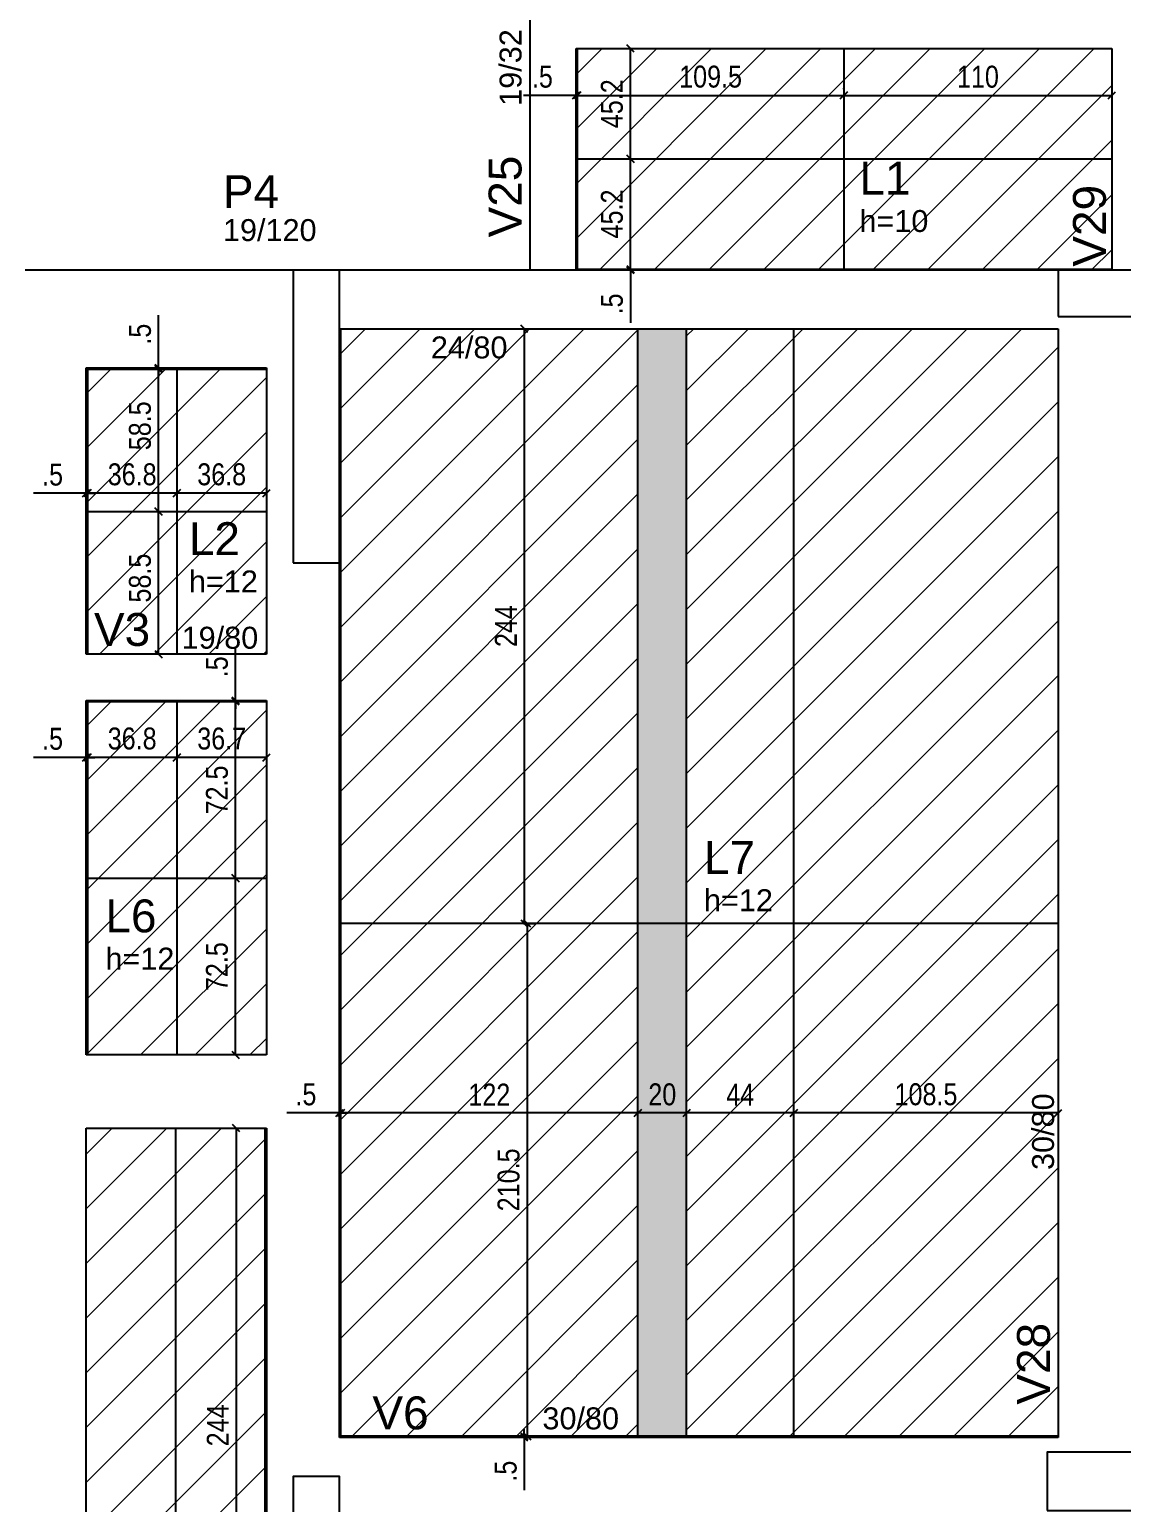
# Model space of a CAD drawing. Extents: x 3157 to 7449, y -544 to 2203.
# Drawn here: x 4777 to 5225, y 1025 to 1630 of the extents above; entities that cross this region are included whole.
import ezdxf

# ---------------------------------------------------------------- set-up
doc = ezdxf.new("R2010")
doc.units = 0
for name, color, linetype in [('COTA', 241, 'Continuous'), ('ES-VIGA', 3, 'Continuous'), ('L-D', 2, 'Continuous'), ('L-N', 4, 'Continuous'), ('P-D', 2, 'Continuous'), ('Painéis', 200, 'Continuous'), ('PIL-N', 4, 'Continuous'), ('Pilares', 5, 'Continuous'), ('VIG-D', 2, 'Continuous'), ('VIG-N', 4, 'Continuous')]:
    doc.layers.add(name, color=color, linetype=linetype)
doc.layers.add('Hachura', color=251, linetype='Continuous', lineweight=9)
doc.layers.add('REAPROVEITAMENTO', color=251, linetype='Continuous', lineweight=9)
doc.styles.add('COTA TECNICA-50', font='techl___.ttf', dxfattribs={"height": 9})
doc.styles.add('TQS_ARIAL', font='arial.ttf')
doc.dimstyles.new('COTA PAINEL-50', dxfattribs={"dimtxt": 9, "dimasz": 3, "dimexe": 3, "dimexo": 3, "dimgap": 3, "dimtad": 1, "dimdec": 1, "dimzin": 12, "dimdsep": 46, "dimtxsty": 'COTA TECNICA-50', "dimblk1": 'OBLIQUE', "dimblk2": 'OBLIQUE', "dimsah": 1, "dimcen": 0.9, "dimclrd": 4, "dimclre": 4, "dimclrt": 240, "dimadec": 1, "dimazin": 3, "dimtfac": 1, "dimtdec": 1, "dimtmove": 0, "dimatfit": 3, "dimfxl": 1, "dimtolj": 1, "dimtzin": 12, "dimarcsym": 0})

# ---------------------------------------------------------------- blocks, each defined once
blk = doc.blocks.new('_Oblique')
at = {"color": 0, "linetype": 'ByBlock', "lineweight": -2}
blk.add_line((-0.5, -0.5), (0.5, 0.5), dxfattribs=at)
blk = doc.blocks.new('*D39')
at = {"layer": 'COTA', "color": 4, "lineweight": -2, "transparency": 16777216}
blk.add_line((4830.18, 1373.38), (4830.18, 1431.88), dxfattribs=at)
at = {"layer": 'Defpoints', "color": 0, "transparency": 16777216}
for p in [(4830.18, 1431.88), (4830.18, 1431.88), (4830.18, 1373.38)]:
    blk.add_point(p, dxfattribs=at)
at = {"layer": 'COTA', "color": 4, "lineweight": -2, "transparency": 16777216, "xscale": 3, "yscale": 3, "zscale": 3}
for p, rotation in [((4830.18, 1431.88), 90), ((4830.18, 1373.38), 270)]:
    blk.add_blockref('_Oblique', p, dxfattribs=dict(at, rotation=rotation))
at = {"layer": 'COTA', "color": 240, "transparency": 16777216, "insert": (4822.56, 1404.57), "char_height": 9, "attachment_point": 5, "rotation": 90, "style": 'COTA TECNICA-50'}
blk.add_mtext('\\A1;58.5', dxfattribs=at)
blk = doc.blocks.new('*D166')
at = {"layer": 'COTA', "color": 4, "lineweight": -2, "transparency": 16777216}
for p, q in [((4822.55, 1490.38), (4833.18, 1490.38)), ((4830.18, 1431.88), (4830.18, 1490.38))]:
    blk.add_line(p, q, dxfattribs=at)
at = {"layer": 'Defpoints', "color": 0, "transparency": 16777216}
for p in [(4819.55, 1490.38), (4830.18, 1490.38), (4830.18, 1431.88)]:
    blk.add_point(p, dxfattribs=at)
at = {"layer": 'COTA', "color": 4, "lineweight": -2, "transparency": 16777216, "xscale": 3, "yscale": 3, "zscale": 3}
for p, rotation in [((4830.18, 1490.38), 90), ((4830.18, 1431.88), 270)]:
    blk.add_blockref('_Oblique', p, dxfattribs=dict(at, rotation=rotation))
at = {"layer": 'COTA', "color": 240, "transparency": 16777216, "insert": (4822.56, 1467.08), "char_height": 9, "attachment_point": 5, "rotation": 90, "style": 'COTA TECNICA-50'}
blk.add_mtext('\\A1;58.5', dxfattribs=at)
blk = doc.blocks.new('*D40')
at = {"layer": 'COTA', "color": 4, "lineweight": -2, "transparency": 16777216}
for p, q in [((4830.18, 1490.88), (4830.18, 1512.47)), ((4830.18, 1490.38), (4830.18, 1490.88)), ((4830.18, 1490.38), (4830.18, 1487.38))]:
    blk.add_line(p, q, dxfattribs=at)
at = {"layer": 'Defpoints', "color": 0, "transparency": 16777216}
for p in [(4830.18, 1490.88), (4830.18, 1490.88), (4830.18, 1490.38)]:
    blk.add_point(p, dxfattribs=at)
at = {"layer": 'COTA', "color": 4, "lineweight": -2, "transparency": 16777216, "xscale": 3, "yscale": 3, "zscale": 3}
for p, rotation in [((4830.18, 1490.88), 270), ((4830.18, 1490.38), 90)]:
    blk.add_blockref('_Oblique', p, dxfattribs=dict(at, rotation=rotation))
at = {"layer": 'COTA', "color": 240, "transparency": 16777216, "insert": (4822.58, 1504.67), "char_height": 9, "attachment_point": 5, "rotation": 90, "style": 'COTA TECNICA-50'}
blk.add_mtext('\\A1;.5', dxfattribs=at)
blk = doc.blocks.new('*D41')
at = {"layer": 'COTA', "color": 4, "lineweight": -2, "transparency": 16777216}
blk.add_line((4874.46, 1439.39), (4837.71, 1439.39), dxfattribs=at)
at = {"layer": 'Defpoints', "color": 0, "transparency": 16777216}
for p in [(4837.71, 1439.39), (4837.71, 1439.39), (4874.46, 1439.39)]:
    blk.add_point(p, dxfattribs=at)
at = {"layer": 'COTA', "color": 4, "lineweight": -2, "transparency": 16777216, "xscale": 3, "yscale": 3, "zscale": 3, "rotation": 180}
blk.add_blockref('_Oblique', (4837.71, 1439.39), dxfattribs=at)
at = {"layer": 'COTA', "color": 4, "lineweight": -2, "transparency": 16777216, "xscale": 3, "yscale": 3, "zscale": 3}
blk.add_blockref('_Oblique', (4874.46, 1439.39), dxfattribs=at)
at = {"layer": 'COTA', "color": 240, "transparency": 16777216, "insert": (4856.08, 1447.11), "char_height": 9, "attachment_point": 5, "style": 'COTA TECNICA-50'}
blk.add_mtext('\\A1;36.8', dxfattribs=at)
blk = doc.blocks.new('*D42')
at = {"layer": 'COTA', "color": 4, "lineweight": -2, "transparency": 16777216}
for p, q in [((4837.71, 1439.39), (4800.96, 1439.39)), ((4800.96, 1436.39), (4800.96, 1436.39))]:
    blk.add_line(p, q, dxfattribs=at)
at = {"layer": 'Defpoints', "color": 0, "transparency": 16777216}
for p in [(4800.96, 1439.39), (4800.96, 1439.39), (4837.71, 1439.39)]:
    blk.add_point(p, dxfattribs=at)
at = {"layer": 'COTA', "color": 4, "lineweight": -2, "transparency": 16777216, "xscale": 3, "yscale": 3, "zscale": 3, "rotation": 180}
blk.add_blockref('_Oblique', (4800.96, 1439.39), dxfattribs=at)
at = {"layer": 'COTA', "color": 4, "lineweight": -2, "transparency": 16777216, "xscale": 3, "yscale": 3, "zscale": 3}
blk.add_blockref('_Oblique', (4837.71, 1439.39), dxfattribs=at)
at = {"layer": 'COTA', "color": 240, "transparency": 16777216, "insert": (4819.33, 1447.11), "char_height": 9, "attachment_point": 5, "style": 'COTA TECNICA-50'}
blk.add_mtext('\\A1;36.8', dxfattribs=at)
blk = doc.blocks.new('*D43')
at = {"layer": 'COTA', "color": 4, "lineweight": -2, "transparency": 16777216}
for p, q in [((4800.46, 1439.39), (4778.86, 1439.39)), ((4800.96, 1439.39), (4800.46, 1439.39)), ((4800.96, 1439.39), (4803.96, 1439.39))]:
    blk.add_line(p, q, dxfattribs=at)
at = {"layer": 'Defpoints', "color": 0, "transparency": 16777216}
for p in [(4800.46, 1439.39), (4800.46, 1439.39), (4800.96, 1439.39)]:
    blk.add_point(p, dxfattribs=at)
at = {"layer": 'COTA', "color": 4, "lineweight": -2, "transparency": 16777216, "xscale": 3, "yscale": 3, "zscale": 3}
blk.add_blockref('_Oblique', (4800.46, 1439.39), dxfattribs=at)
at = {"layer": 'COTA', "color": 4, "lineweight": -2, "transparency": 16777216, "xscale": 3, "yscale": 3, "zscale": 3, "rotation": 180}
blk.add_blockref('_Oblique', (4800.96, 1439.39), dxfattribs=at)
at = {"layer": 'COTA', "color": 240, "transparency": 16777216, "insert": (4786.66, 1446.99), "char_height": 9, "attachment_point": 5, "style": 'COTA TECNICA-50'}
blk.add_mtext('\\A1;.5', dxfattribs=at)
blk = doc.blocks.new('*D44')
at = {"layer": 'COTA', "color": 4, "lineweight": -2, "transparency": 16777216}
for p, q in [((4858.76, 1281.38), (4858.76, 1281.38)), ((4861.76, 1208.88), (4861.76, 1281.38))]:
    blk.add_line(p, q, dxfattribs=at)
at = {"layer": 'Defpoints', "color": 0, "transparency": 16777216}
for p in [(4861.76, 1281.38), (4861.76, 1281.38), (4861.76, 1208.88)]:
    blk.add_point(p, dxfattribs=at)
at = {"layer": 'COTA', "color": 4, "lineweight": -2, "transparency": 16777216, "xscale": 3, "yscale": 3, "zscale": 3}
for p, rotation in [((4861.76, 1281.38), 90), ((4861.76, 1208.88), 270)]:
    blk.add_blockref('_Oblique', p, dxfattribs=dict(at, rotation=rotation))
at = {"layer": 'COTA', "color": 240, "transparency": 16777216, "insert": (4854.16, 1245.13), "char_height": 9, "attachment_point": 5, "rotation": 90, "style": 'COTA TECNICA-50'}
blk.add_mtext('\\A1;72.5', dxfattribs=at)
blk = doc.blocks.new('*D45')
at = {"layer": 'COTA', "color": 4, "lineweight": -2, "transparency": 16777216}
for p, q in [((4861.76, 1281.38), (4861.76, 1353.88)), ((4864.76, 1353.88), (4864.76, 1353.88))]:
    blk.add_line(p, q, dxfattribs=at)
at = {"layer": 'Defpoints', "color": 0, "transparency": 16777216}
for p in [(4861.76, 1353.88), (4861.76, 1353.88), (4861.76, 1281.38)]:
    blk.add_point(p, dxfattribs=at)
at = {"layer": 'COTA', "color": 4, "lineweight": -2, "transparency": 16777216, "xscale": 3, "yscale": 3, "zscale": 3}
for p, rotation in [((4861.76, 1353.88), 90), ((4861.76, 1281.38), 270)]:
    blk.add_blockref('_Oblique', p, dxfattribs=dict(at, rotation=rotation))
at = {"layer": 'COTA', "color": 240, "transparency": 16777216, "insert": (4854.16, 1317.63), "char_height": 9, "attachment_point": 5, "rotation": 90, "style": 'COTA TECNICA-50'}
blk.add_mtext('\\A1;72.5', dxfattribs=at)
blk = doc.blocks.new('*D46')
at = {"layer": 'COTA', "color": 4, "lineweight": -2, "transparency": 16777216}
for p, q in [((4861.76, 1354.38), (4861.76, 1375.97)), ((4861.76, 1353.88), (4861.76, 1354.38)), ((4861.76, 1353.88), (4861.76, 1350.88))]:
    blk.add_line(p, q, dxfattribs=at)
at = {"layer": 'Defpoints', "color": 0, "transparency": 16777216}
for p in [(4861.76, 1354.38), (4861.76, 1354.38), (4861.76, 1353.88)]:
    blk.add_point(p, dxfattribs=at)
at = {"layer": 'COTA', "color": 4, "lineweight": -2, "transparency": 16777216, "xscale": 3, "yscale": 3, "zscale": 3}
for p, rotation in [((4861.76, 1354.38), 270), ((4861.76, 1353.88), 90)]:
    blk.add_blockref('_Oblique', p, dxfattribs=dict(at, rotation=rotation))
at = {"layer": 'COTA', "color": 240, "transparency": 16777216, "insert": (4854.16, 1368.17), "char_height": 9, "attachment_point": 5, "rotation": 90, "style": 'COTA TECNICA-50'}
blk.add_mtext('\\A1;.5', dxfattribs=at)
blk = doc.blocks.new('*D47')
at = {"layer": 'COTA', "color": 4, "lineweight": -2, "transparency": 16777216}
blk.add_line((4874.46, 1330.98), (4837.71, 1330.98), dxfattribs=at)
at = {"layer": 'Defpoints', "color": 0, "transparency": 16777216}
for p in [(4837.71, 1330.98), (4837.71, 1330.98), (4874.46, 1330.98)]:
    blk.add_point(p, dxfattribs=at)
at = {"layer": 'COTA', "color": 4, "lineweight": -2, "transparency": 16777216, "xscale": 3, "yscale": 3, "zscale": 3, "rotation": 180}
blk.add_blockref('_Oblique', (4837.71, 1330.98), dxfattribs=at)
at = {"layer": 'COTA', "color": 4, "lineweight": -2, "transparency": 16777216, "xscale": 3, "yscale": 3, "zscale": 3}
blk.add_blockref('_Oblique', (4874.46, 1330.98), dxfattribs=at)
at = {"layer": 'COTA', "color": 240, "transparency": 16777216, "insert": (4856.08, 1338.68), "char_height": 9, "attachment_point": 5, "style": 'COTA TECNICA-50'}
blk.add_mtext('\\A1;36.7', dxfattribs=at)
blk = doc.blocks.new('*D48')
at = {"layer": 'COTA', "color": 4, "lineweight": -2, "transparency": 16777216}
blk.add_line((4837.71, 1330.98), (4800.96, 1330.98), dxfattribs=at)
at = {"layer": 'Defpoints', "color": 0, "transparency": 16777216}
for p in [(4800.96, 1330.98), (4800.96, 1330.98), (4837.71, 1330.98)]:
    blk.add_point(p, dxfattribs=at)
at = {"layer": 'COTA', "color": 4, "lineweight": -2, "transparency": 16777216, "xscale": 3, "yscale": 3, "zscale": 3, "rotation": 180}
blk.add_blockref('_Oblique', (4800.96, 1330.98), dxfattribs=at)
at = {"layer": 'COTA', "color": 4, "lineweight": -2, "transparency": 16777216, "xscale": 3, "yscale": 3, "zscale": 3}
blk.add_blockref('_Oblique', (4837.71, 1330.98), dxfattribs=at)
at = {"layer": 'COTA', "color": 240, "transparency": 16777216, "insert": (4819.33, 1338.7), "char_height": 9, "attachment_point": 5, "style": 'COTA TECNICA-50'}
blk.add_mtext('\\A1;36.8', dxfattribs=at)
blk = doc.blocks.new('*D49')
at = {"layer": 'COTA', "color": 4, "lineweight": -2, "transparency": 16777216}
for p, q in [((4800.46, 1330.98), (4778.86, 1330.98)), ((4800.96, 1330.98), (4800.46, 1330.98)), ((4800.96, 1330.98), (4803.96, 1330.98))]:
    blk.add_line(p, q, dxfattribs=at)
at = {"layer": 'Defpoints', "color": 0, "transparency": 16777216}
for p in [(4800.46, 1330.98), (4800.46, 1330.98), (4800.96, 1330.98)]:
    blk.add_point(p, dxfattribs=at)
at = {"layer": 'COTA', "color": 4, "lineweight": -2, "transparency": 16777216, "xscale": 3, "yscale": 3, "zscale": 3}
blk.add_blockref('_Oblique', (4800.46, 1330.98), dxfattribs=at)
at = {"layer": 'COTA', "color": 4, "lineweight": -2, "transparency": 16777216, "xscale": 3, "yscale": 3, "zscale": 3, "rotation": 180}
blk.add_blockref('_Oblique', (4800.96, 1330.98), dxfattribs=at)
at = {"layer": 'COTA', "color": 240, "transparency": 16777216, "insert": (4786.66, 1338.58), "char_height": 9, "attachment_point": 5, "style": 'COTA TECNICA-50'}
blk.add_mtext('\\A1;.5', dxfattribs=at)
blk = doc.blocks.new('*D50')
at = {"layer": 'COTA', "color": 4, "lineweight": -2, "transparency": 16777216}
blk.add_line((5023.91, 1531.38), (5023.91, 1576.63), dxfattribs=at)
at = {"layer": 'Defpoints', "color": 0, "transparency": 16777216}
for p in [(5023.91, 1576.63), (5023.91, 1576.63), (5023.91, 1531.38)]:
    blk.add_point(p, dxfattribs=at)
at = {"layer": 'COTA', "color": 4, "lineweight": -2, "transparency": 16777216, "xscale": 3, "yscale": 3, "zscale": 3}
for p, rotation in [((5023.91, 1576.63), 90), ((5023.91, 1531.38), 270)]:
    blk.add_blockref('_Oblique', p, dxfattribs=dict(at, rotation=rotation))
at = {"layer": 'COTA', "color": 240, "transparency": 16777216, "insert": (5016.31, 1554), "char_height": 9, "attachment_point": 5, "rotation": 90, "style": 'COTA TECNICA-50'}
blk.add_mtext('\\A1;45.2', dxfattribs=at)
blk = doc.blocks.new('*D51')
at = {"layer": 'COTA', "color": 4, "lineweight": -2, "transparency": 16777216}
for p, q in [((5002.04, 1602.69), (5111.54, 1602.69)), ((5111.54, 1605.19), (5111.54, 1605.69))]:
    blk.add_line(p, q, dxfattribs=at)
at = {"layer": 'Defpoints', "color": 0, "transparency": 16777216}
for p in [(5002.04, 1602.69), (5111.54, 1602.69), (5111.54, 1602.19)]:
    blk.add_point(p, dxfattribs=at)
at = {"layer": 'COTA', "color": 4, "lineweight": -2, "transparency": 16777216, "xscale": 3, "yscale": 3, "zscale": 3, "rotation": 180}
blk.add_blockref('_Oblique', (5002.04, 1602.69), dxfattribs=at)
at = {"layer": 'COTA', "color": 4, "lineweight": -2, "transparency": 16777216, "xscale": 3, "yscale": 3, "zscale": 3}
blk.add_blockref('_Oblique', (5111.54, 1602.69), dxfattribs=at)
at = {"layer": 'COTA', "color": 240, "transparency": 16777216, "insert": (5056.79, 1610.32), "char_height": 9, "attachment_point": 5, "style": 'COTA TECNICA-50'}
blk.add_mtext('\\A1;109.5', dxfattribs=at)
blk = doc.blocks.new('*D52')
at = {"layer": 'COTA', "color": 4, "lineweight": -2, "transparency": 16777216}
blk.add_line((5111.54, 1602.69), (5221.54, 1602.69), dxfattribs=at)
at = {"layer": 'Defpoints', "color": 0, "transparency": 16777216}
for p in [(5111.54, 1602.69), (5221.54, 1602.69), (5221.54, 1602.69)]:
    blk.add_point(p, dxfattribs=at)
at = {"layer": 'COTA', "color": 4, "lineweight": -2, "transparency": 16777216, "xscale": 3, "yscale": 3, "zscale": 3, "rotation": 180}
blk.add_blockref('_Oblique', (5111.54, 1602.69), dxfattribs=at)
at = {"layer": 'COTA', "color": 4, "lineweight": -2, "transparency": 16777216, "xscale": 3, "yscale": 3, "zscale": 3}
blk.add_blockref('_Oblique', (5221.54, 1602.69), dxfattribs=at)
at = {"layer": 'COTA', "color": 240, "transparency": 16777216, "insert": (5166.54, 1610.28), "char_height": 9, "attachment_point": 5, "style": 'COTA TECNICA-50'}
blk.add_mtext('\\A1;110', dxfattribs=at)
blk = doc.blocks.new('*D53')
at = {"layer": 'COTA', "color": 4, "lineweight": -2, "transparency": 16777216}
for p, q in [((5023.91, 1531.38), (5023.91, 1534.38)), ((5023.91, 1531.38), (5023.91, 1530.88)), ((5023.91, 1530.88), (5023.91, 1509.28))]:
    blk.add_line(p, q, dxfattribs=at)
at = {"layer": 'Defpoints', "color": 0, "transparency": 16777216}
for p in [(5023.91, 1531.38), (5023.91, 1530.88), (5023.91, 1530.88)]:
    blk.add_point(p, dxfattribs=at)
at = {"layer": 'COTA', "color": 4, "lineweight": -2, "transparency": 16777216, "xscale": 3, "yscale": 3, "zscale": 3}
for p, rotation in [((5023.91, 1531.38), 270), ((5023.91, 1530.88), 90)]:
    blk.add_blockref('_Oblique', p, dxfattribs=dict(at, rotation=rotation))
at = {"layer": 'COTA', "color": 240, "transparency": 16777216, "insert": (5016.31, 1517.08), "char_height": 9, "attachment_point": 5, "rotation": 90, "style": 'COTA TECNICA-50'}
blk.add_mtext('\\A1;.5', dxfattribs=at)
blk = doc.blocks.new('*D54')
at = {"layer": 'COTA', "color": 4, "lineweight": -2, "transparency": 16777216}
for p, q in [((5001.54, 1602.69), (4979.94, 1602.69)), ((5002.04, 1602.69), (5001.54, 1602.69)), ((5002.04, 1602.69), (5005.04, 1602.69))]:
    blk.add_line(p, q, dxfattribs=at)
at = {"layer": 'Defpoints', "color": 0, "transparency": 16777216}
for p in [(5001.54, 1602.69), (5001.54, 1602.69), (5002.04, 1602.69)]:
    blk.add_point(p, dxfattribs=at)
at = {"layer": 'COTA', "color": 4, "lineweight": -2, "transparency": 16777216, "xscale": 3, "yscale": 3, "zscale": 3}
blk.add_blockref('_Oblique', (5001.54, 1602.69), dxfattribs=at)
at = {"layer": 'COTA', "color": 4, "lineweight": -2, "transparency": 16777216, "xscale": 3, "yscale": 3, "zscale": 3, "rotation": 180}
blk.add_blockref('_Oblique', (5002.04, 1602.69), dxfattribs=at)
at = {"layer": 'COTA', "color": 240, "transparency": 16777216, "insert": (4987.74, 1610.29), "char_height": 9, "attachment_point": 5, "style": 'COTA TECNICA-50'}
blk.add_mtext('\\A1;.5', dxfattribs=at)
blk = doc.blocks.new('*D146')
at = {"layer": 'COTA', "color": 4, "lineweight": -2, "transparency": 16777216}
for p, q in [((4980.32, 1506.88), (4980.32, 1262.87)), ((4980.02, 1262.87), (4983.32, 1262.87))]:
    blk.add_line(p, q, dxfattribs=at)
at = {"layer": 'Defpoints', "color": 0, "transparency": 16777216}
for p in [(4980.32, 1506.88), (4977.02, 1262.87), (4980.32, 1262.87)]:
    blk.add_point(p, dxfattribs=at)
at = {"layer": 'COTA', "color": 4, "lineweight": -2, "transparency": 16777216, "xscale": 3, "yscale": 3, "zscale": 3}
for p, rotation in [((4980.32, 1506.88), 90), ((4980.32, 1262.87), 270)]:
    blk.add_blockref('_Oblique', p, dxfattribs=dict(at, rotation=rotation))
at = {"layer": 'COTA', "color": 240, "transparency": 16777216, "insert": (4972.76, 1384.88), "char_height": 9, "attachment_point": 5, "rotation": 90, "style": 'COTA TECNICA-50'}
blk.add_mtext('\\A1;244', dxfattribs=at)
blk = doc.blocks.new('*D147')
at = {"layer": 'COTA', "color": 4, "lineweight": -2, "transparency": 16777216}
for p, q in [((4981.49, 1262.87), (4981.49, 1052.38)), ((4983.32, 1262.87), (4984.49, 1262.87))]:
    blk.add_line(p, q, dxfattribs=at)
at = {"layer": 'Defpoints', "color": 0, "transparency": 16777216}
for p in [(4980.32, 1262.87), (4981.49, 1052.38), (4981.49, 1052.38)]:
    blk.add_point(p, dxfattribs=at)
at = {"layer": 'COTA', "color": 4, "lineweight": -2, "transparency": 16777216, "xscale": 3, "yscale": 3, "zscale": 3}
for p, rotation in [((4981.49, 1262.87), 90), ((4981.49, 1052.38), 270)]:
    blk.add_blockref('_Oblique', p, dxfattribs=dict(at, rotation=rotation))
at = {"layer": 'COTA', "color": 240, "transparency": 16777216, "insert": (4973.89, 1157.63), "char_height": 9, "attachment_point": 5, "rotation": 90, "style": 'COTA TECNICA-50'}
blk.add_mtext('\\A1;210.5', dxfattribs=at)
blk = doc.blocks.new('*D4')
at = {"layer": 'COTA', "color": 4, "lineweight": -2, "transparency": 16777216}
blk.add_line((5199.46, 1185.07), (5090.96, 1185.07), dxfattribs=at)
at = {"layer": 'Defpoints', "color": 0, "transparency": 16777216}
for p in [(5090.96, 1185.07), (5090.96, 1185.07), (5199.46, 1185.07)]:
    blk.add_point(p, dxfattribs=at)
at = {"layer": 'COTA', "color": 4, "lineweight": -2, "transparency": 16777216, "xscale": 3, "yscale": 3, "zscale": 3, "rotation": 180}
blk.add_blockref('_Oblique', (5090.96, 1185.07), dxfattribs=at)
at = {"layer": 'COTA', "color": 4, "lineweight": -2, "transparency": 16777216, "xscale": 3, "yscale": 3, "zscale": 3}
blk.add_blockref('_Oblique', (5199.46, 1185.07), dxfattribs=at)
at = {"layer": 'COTA', "color": 240, "transparency": 16777216, "insert": (5145.21, 1192.69), "char_height": 9, "attachment_point": 5, "style": 'COTA TECNICA-50'}
blk.add_mtext('\\A1;108.5', dxfattribs=at)
blk = doc.blocks.new('*D5')
at = {"layer": 'COTA', "color": 4, "lineweight": -2, "transparency": 16777216}
blk.add_line((5090.96, 1185.07), (5046.96, 1185.07), dxfattribs=at)
at = {"layer": 'Defpoints', "color": 0, "transparency": 16777216}
for p in [(5046.96, 1185.07), (5046.96, 1185.07), (5090.96, 1185.07)]:
    blk.add_point(p, dxfattribs=at)
at = {"layer": 'COTA', "color": 4, "lineweight": -2, "transparency": 16777216, "xscale": 3, "yscale": 3, "zscale": 3, "rotation": 180}
blk.add_blockref('_Oblique', (5046.96, 1185.07), dxfattribs=at)
at = {"layer": 'COTA', "color": 4, "lineweight": -2, "transparency": 16777216, "xscale": 3, "yscale": 3, "zscale": 3}
blk.add_blockref('_Oblique', (5090.96, 1185.07), dxfattribs=at)
at = {"layer": 'COTA', "color": 240, "transparency": 16777216, "insert": (5068.96, 1192.64), "char_height": 9, "attachment_point": 5, "style": 'COTA TECNICA-50'}
blk.add_mtext('\\A1;44', dxfattribs=at)
blk = doc.blocks.new('*D6')
at = {"layer": 'COTA', "color": 4, "lineweight": -2, "transparency": 16777216}
blk.add_line((5046.96, 1185.07), (5026.96, 1185.07), dxfattribs=at)
at = {"layer": 'Defpoints', "color": 0, "transparency": 16777216}
for p in [(5026.96, 1185.07), (5026.96, 1185.07), (5046.96, 1185.07)]:
    blk.add_point(p, dxfattribs=at)
at = {"layer": 'COTA', "color": 4, "lineweight": -2, "transparency": 16777216, "xscale": 3, "yscale": 3, "zscale": 3, "rotation": 180}
blk.add_blockref('_Oblique', (5026.96, 1185.07), dxfattribs=at)
at = {"layer": 'COTA', "color": 4, "lineweight": -2, "transparency": 16777216, "xscale": 3, "yscale": 3, "zscale": 3}
blk.add_blockref('_Oblique', (5046.96, 1185.07), dxfattribs=at)
at = {"layer": 'COTA', "color": 240, "transparency": 16777216, "insert": (5036.96, 1192.66), "char_height": 9, "attachment_point": 5, "style": 'COTA TECNICA-50'}
blk.add_mtext('\\A1;20', dxfattribs=at)
blk = doc.blocks.new('*D7')
at = {"layer": 'COTA', "color": 4, "lineweight": -2, "transparency": 16777216}
blk.add_line((5026.96, 1185.07), (4904.96, 1185.07), dxfattribs=at)
at = {"layer": 'Defpoints', "color": 0, "transparency": 16777216}
for p in [(4904.96, 1185.07), (4904.96, 1185.07), (5026.96, 1185.07)]:
    blk.add_point(p, dxfattribs=at)
at = {"layer": 'COTA', "color": 4, "lineweight": -2, "transparency": 16777216, "xscale": 3, "yscale": 3, "zscale": 3, "rotation": 180}
blk.add_blockref('_Oblique', (4904.96, 1185.07), dxfattribs=at)
at = {"layer": 'COTA', "color": 4, "lineweight": -2, "transparency": 16777216, "xscale": 3, "yscale": 3, "zscale": 3}
blk.add_blockref('_Oblique', (5026.96, 1185.07), dxfattribs=at)
at = {"layer": 'COTA', "color": 240, "transparency": 16777216, "insert": (4965.96, 1192.62), "char_height": 9, "attachment_point": 5, "style": 'COTA TECNICA-50'}
blk.add_mtext('\\A1;122', dxfattribs=at)
blk = doc.blocks.new('*D8')
at = {"layer": 'COTA', "color": 4, "lineweight": -2, "transparency": 16777216}
for p, q in [((4904.46, 1185.07), (4882.86, 1185.07)), ((4904.96, 1185.07), (4904.46, 1185.07)), ((4904.96, 1185.07), (4907.96, 1185.07))]:
    blk.add_line(p, q, dxfattribs=at)
at = {"layer": 'Defpoints', "color": 0, "transparency": 16777216}
for p in [(4904.46, 1185.07), (4904.46, 1185.07), (4904.96, 1185.07)]:
    blk.add_point(p, dxfattribs=at)
at = {"layer": 'COTA', "color": 4, "lineweight": -2, "transparency": 16777216, "xscale": 3, "yscale": 3, "zscale": 3}
blk.add_blockref('_Oblique', (4904.46, 1185.07), dxfattribs=at)
at = {"layer": 'COTA', "color": 4, "lineweight": -2, "transparency": 16777216, "xscale": 3, "yscale": 3, "zscale": 3, "rotation": 180}
blk.add_blockref('_Oblique', (4904.96, 1185.07), dxfattribs=at)
at = {"layer": 'COTA', "color": 240, "transparency": 16777216, "insert": (4890.66, 1192.67), "char_height": 9, "attachment_point": 5, "style": 'COTA TECNICA-50'}
blk.add_mtext('\\A1;.5', dxfattribs=at)
blk = doc.blocks.new('*D9')
at = {"layer": 'COTA', "color": 4, "lineweight": -2, "transparency": 16777216}
for p, q in [((4980.32, 1052.38), (4980.32, 1055.38)), ((4980.32, 1052.38), (4980.32, 1051.88)), ((4980.32, 1051.88), (4980.32, 1030.28))]:
    blk.add_line(p, q, dxfattribs=at)
at = {"layer": 'Defpoints', "color": 0, "transparency": 16777216}
for p in [(4980.32, 1052.38), (4980.32, 1051.88), (4980.32, 1051.88)]:
    blk.add_point(p, dxfattribs=at)
at = {"layer": 'COTA', "color": 4, "lineweight": -2, "transparency": 16777216, "xscale": 3, "yscale": 3, "zscale": 3}
for p, rotation in [((4980.32, 1052.38), 270), ((4980.32, 1051.88), 90)]:
    blk.add_blockref('_Oblique', p, dxfattribs=dict(at, rotation=rotation))
at = {"layer": 'COTA', "color": 240, "transparency": 16777216, "insert": (4972.72, 1038.08), "char_height": 9, "attachment_point": 5, "rotation": 90, "style": 'COTA TECNICA-50'}
blk.add_mtext('\\A1;.5', dxfattribs=at)
blk = doc.blocks.new('*D203')
at = {"layer": 'COTA', "color": 4, "lineweight": -2, "transparency": 16777216}
blk.add_line((5023.91, 1576.63), (5023.91, 1621.88), dxfattribs=at)
at = {"layer": 'Defpoints', "color": 0, "transparency": 16777216}
for p in [(5023.91, 1621.88), (5023.91, 1621.88), (5023.91, 1576.63)]:
    blk.add_point(p, dxfattribs=at)
at = {"layer": 'COTA', "color": 4, "lineweight": -2, "transparency": 16777216, "xscale": 3, "yscale": 3, "zscale": 3}
for p, rotation in [((5023.91, 1621.88), 90), ((5023.91, 1576.63), 270)]:
    blk.add_blockref('_Oblique', p, dxfattribs=dict(at, rotation=rotation))
at = {"layer": 'COTA', "color": 240, "transparency": 16777216, "insert": (5016.31, 1599.25), "char_height": 9, "attachment_point": 5, "rotation": 90, "style": 'COTA TECNICA-50'}
blk.add_mtext('\\A1;45.2', dxfattribs=at)
blk = doc.blocks.new('*D62')
at = {"layer": 'COTA', "color": 4, "lineweight": -2, "transparency": 16777216}
blk.add_line((4862.05, 1178.88), (4862.05, 934.88), dxfattribs=at)
at = {"layer": 'Defpoints', "color": 0, "transparency": 16777216}
for p in [(4862.05, 1178.88), (4862.05, 934.88), (4862.05, 934.88)]:
    blk.add_point(p, dxfattribs=at)
at = {"layer": 'COTA', "color": 4, "lineweight": -2, "transparency": 16777216, "xscale": 3, "yscale": 3, "zscale": 3}
for p, rotation in [((4862.05, 1178.88), 90), ((4862.05, 934.88), 270)]:
    blk.add_blockref('_Oblique', p, dxfattribs=dict(at, rotation=rotation))
at = {"layer": 'COTA', "color": 240, "transparency": 16777216, "insert": (4854.48, 1056.88), "char_height": 9, "attachment_point": 5, "rotation": 90, "style": 'COTA TECNICA-50'}
blk.add_mtext('\\A1;244', dxfattribs=at)

msp = doc.modelspace()

# ---------------------------------------------------------------- hatches: boundary and pattern name
at = {"layer": 'Hachura', "linetype": 'ByBlock'}
h = msp.add_hatch(color=256, dxfattribs=at)
h.dxf.hatch_style = 1
h.paths.add_polyline_path([(5046.96, 1506.88), (5026.96, 1506.88), (5026.96, 1052.38), (5046.96, 1052.38)])
at = {"layer": 'REAPROVEITAMENTO', "linetype": 'ByBlock'}
h = msp.add_hatch(dxfattribs=at)
h.set_pattern_fill('ANSI31', color=256, scale=5, style=2)
h.set_pattern_definition([(45, (-622.383, -1453.347), (-11.22532, 11.22532), [])])
h.paths.add_polyline_path([(5001.54, 1530.88), (5221.54, 1530.88), (5221.54, 1621.88), (5001.54, 1621.88)])
h = msp.add_hatch(dxfattribs=at)
h.set_pattern_fill('ANSI31', color=256, scale=5, style=2)
h.set_pattern_definition([(45, (-719.464, -1568.347), (-11.22532, 11.22532), [])])
h.paths.add_polyline_path([(5046.96, 1506.88), (5046.96, 1052.38), (5026.96, 1052.38), (5026.96, 1506.88), (4904.46, 1506.88), (4904.46, 1051.88), (5199.46, 1051.88), (5199.46, 1506.88)])
h = msp.add_hatch(dxfattribs=at)
h.set_pattern_fill('ANSI31', color=256, scale=5, style=2)
h.set_pattern_definition([(45, (-823.464, -1584.347), (-11.22532, 11.22532), [])])
h.paths.add_polyline_path([(4800.46, 1373.38), (4874.46, 1373.38), (4874.46, 1490.88), (4800.46, 1490.88)])
h = msp.add_hatch(dxfattribs=at)
h.set_pattern_fill('ANSI31', color=256, scale=5, style=2)
h.set_pattern_definition([(45, (-823.464, -1720.847), (-11.22532, 11.22532), [])])
h.paths.add_polyline_path([(4800.46, 1208.88), (4874.46, 1208.88), (4874.46, 1354.38), (4800.46, 1354.38)])
h = msp.add_hatch(dxfattribs=at)
h.set_pattern_fill('ANSI31', color=256, scale=5, style=2)
h.set_pattern_definition([(45, (-823.464, -1896.347), (-11.22532, 11.22532), [])])
h.paths.add_polyline_path([(4800.46, 530.88), (4874.46, 530.88), (4874.46, 1178.88), (4800.46, 1178.88)])

# ---------------------------------------------------------------- linework, layer by layer
at = {"layer": 'ES-VIGA'}
for points in [[(4982.54, 1640.88), (4982.54, 1530.88)], [(5001.54, 1530.88), (5001.54, 1621.88)], [(5001.54, 1621.88), (5221.54, 1621.88)], [(5221.54, 1621.88), (5221.54, 1530.88)], [(4885.46, 1530.88), (4775.46, 1530.88)], [(4982.54, 1530.88), (4904.46, 1530.88)], [(5001.54, 1530.88), (4982.54, 1530.88)], [(5199.46, 1530.88), (5001.54, 1530.88)], [(4904.46, 1506.88), (4992.04, 1506.88)], [(4992.04, 1506.88), (5199.46, 1506.88)], [(5199.46, 1506.88), (5199.46, 1266.47)], [(4800.46, 1490.88), (4874.46, 1490.88)], [(4800.46, 1373.38), (4800.46, 1490.88)], [(4874.46, 1490.88), (4874.46, 1373.38)], [(4904.46, 1363.88), (4904.46, 1410.88)], [(4874.46, 1373.38), (4800.46, 1373.38)], [(4904.46, 1193.88), (4904.46, 1363.88)], [(4800.46, 1208.88), (4800.46, 1354.38)], [(4800.46, 1354.38), (4874.46, 1354.38)], [(4874.46, 1354.38), (4874.46, 1208.88)], [(5199.46, 1266.47), (5199.46, 1051.88)], [(4874.46, 1208.88), (4800.46, 1208.88)], [(4904.46, 1051.88), (4904.46, 1193.88)], [(4800.46, 863.88), (4800.46, 1178.88)], [(4800.46, 1178.88), (4874.46, 1178.88)], [(4874.46, 1178.88), (4874.46, 1036.88)], [(5102.46, 1051.88), (4904.46, 1051.88)], [(5199.46, 1051.88), (5102.46, 1051.88)], [(4874.46, 1036.88), (4874.46, 995.88)]]:
    msp.add_lwpolyline(points, dxfattribs=at)
at = {"layer": 'Painéis'}
for p, q in [((5002.04, 1621.88), (5002.04, 1531.38)), ((5111.54, 1621.88), (5111.54, 1531.38)), ((5002.04, 1576.63), (5221.54, 1576.63)), ((5002.04, 1531.38), (5221.54, 1531.38)), ((4904.96, 1052.38), (4904.96, 1506.88)), ((5026.96, 1052.38), (5026.96, 1506.88)), ((5046.96, 1052.38), (5046.96, 1506.88)), ((5090.96, 1052.38), (5090.96, 1506.88)), ((4800.95, 1490.38), (4874.46, 1490.38)), ((4800.95, 1490.38), (4800.95, 1373.38)), ((4837.7, 1490.38), (4837.7, 1373.38)), ((4800.95, 1431.88), (4874.46, 1431.88)), ((4800.95, 1353.88), (4874.46, 1353.88)), ((4800.95, 1353.88), (4800.95, 1208.88)), ((4837.7, 1353.88), (4837.7, 1208.88)), ((4800.96, 1281.38), (4874.46, 1281.38)), ((5199.46, 1262.87), (4904.96, 1262.87)), ((4837.21, 531.38), (4837.21, 1178.88)), ((4873.96, 531.38), (4873.96, 1178.88)), ((5199.46, 1052.38), (4904.96, 1052.38))]:
    msp.add_line(p, q, dxfattribs=at)
at = {"layer": 'Pilares', "linetype": 'Continuous'}
for points in [[(4885.46, 1410.88), (4904.46, 1410.88), (4904.46, 1530.88), (4885.46, 1530.88), (4885.46, 1410.88)], [(5199.46, 1511.88), (5269.46, 1511.88), (5269.46, 1530.88), (5199.46, 1530.88), (5199.46, 1511.88)], [(5194.96, 1021.88), (5314.96, 1021.88), (5314.96, 1045.88), (5194.96, 1045.88), (5194.96, 1021.88)], [(4885.46, 955.88), (4904.46, 955.88), (4904.46, 1035.88), (4885.46, 1035.88), (4885.46, 955.88)]]:
    msp.add_lwpolyline(points, dxfattribs=at)

# ---------------------------------------------------------------- texts
at = {"layer": 'L-D', "linetype": 'Continuous', "style": 'TQS_ARIAL'}
for s, p in [('h=10', (5117.88, 1546.61)), ('h=12', (4842.61, 1398.7)), ('h=12', (5054.06, 1267.89)), ('h=12', (4808.35, 1243.9))]:
    msp.add_text(s, height=9, dxfattribs=at).set_placement(p)
at = {"layer": 'L-N', "linetype": 'Continuous', "style": 'TQS_ARIAL'}
for s, p in [('L1', (5117.88, 1561.91)), ('L2', (4842.61, 1414)), ('L7', (5054.06, 1283.19)), ('L6', (4808.35, 1259.2))]:
    msp.add_text(s, height=13.5, dxfattribs=at).set_placement(p)
at = {"layer": 'P-D', "linetype": 'Continuous', "style": 'TQS_ARIAL'}
msp.add_text('19/120', height=9, dxfattribs=at).set_placement((4856.59, 1542.89))
at = {"layer": 'PIL-N', "linetype": 'Continuous', "style": 'TQS_ARIAL'}
msp.add_text('P4', height=13.5, dxfattribs=at).set_placement((4856.59, 1556.39))
at = {"layer": 'VIG-D', "linetype": 'Continuous', "style": 'TQS_ARIAL'}
for s, p in [('19/32', (4979.16, 1598.38)), ('30/80', (5197.75, 1161.67))]:
    msp.add_text(s, height=9, rotation=90, dxfattribs=at).set_placement(p)
for s, p in [('19/80', (4839.62, 1375.61)), ('30/80', (4987.75, 1055.25))]:
    msp.add_text(s, height=9, dxfattribs=at).set_placement(p)
at = {"layer": 'VIG-N', "linetype": 'Continuous', "style": 'TQS_ARIAL'}
for s, p in [('V25', (4979.16, 1544.38)), ('V29', (5219.07, 1532.38)), ('V28', (5196.08, 1065.38))]:
    msp.add_text(s, height=13.5, rotation=90, dxfattribs=at).set_placement(p)
for s, height, p in [('24/80', 9, (4941.95, 1494.74)), ('V3', 13.5, (4803.65, 1376.75)), ('V6', 13.5, (4917.96, 1055.25))]:
    msp.add_text(s, height=height, dxfattribs=at).set_placement(p)

# ---------------------------------------------------------------- dimensions: what is measured, and where the dimension line sits
at = {"layer": 'COTA'}
for base, p1, p2, picture, middle in [((5023.9053993, 1621.87592484), (5023.9053993, 1576.62592484), (5023.9053993, 1621.87592484), '*D203', (5016.30671509, 1599.25092484)), ((5023.9053993, 1576.62592484), (5023.9053993, 1531.37592484), (5023.9053993, 1576.62592484), '*D50', (5016.30671509, 1554.00092484)), ((5023.91, 1530.88), (5023.91, 1531.38), (5023.91, 1530.88), '*D53', (5016.31, 1517.08)), ((4830.18, 1490.88), (4830.18, 1490.38), (4830.18, 1490.88), '*D40', (4822.58, 1504.67)), ((4980.32, 1262.87), (4980.32, 1506.88), (4977.02, 1262.87), '*D146', (4972.76, 1384.88)), ((4861.76, 1354.38), (4861.76, 1353.88), (4861.76, 1354.38), '*D46', (4854.16, 1368.17)), ((4861.76, 1353.88), (4861.76, 1281.38), (4861.76, 1353.88), '*D45', (4854.16, 1317.63)), ((4861.76, 1281.38), (4861.76, 1208.88), (4861.76, 1281.38), '*D44', (4854.16, 1245.13)), ((4981.49, 1052.38), (4980.32, 1262.87), (4981.49, 1052.38), '*D147', (4973.89, 1157.63)), ((4862.05, 934.88), (4862.05, 1178.88), (4862.05, 934.88), '*D62', (4854.48, 1056.88)), ((4980.32, 1051.88), (4980.32, 1052.38), (4980.32, 1051.88), '*D9', (4972.72, 1038.08))]:
    dim = msp.add_linear_dim(base=base, p1=p1, p2=p2, angle=90, dimstyle='COTA PAINEL-50', dxfattribs=at)
    dim.commit()
    dim.dimension.update_dxf_attribs({"geometry": picture, "text_midpoint": middle})
for base, p1, p2, picture, middle in [((5001.54, 1602.69), (5002.04, 1602.69), (5001.54, 1602.69), '*D54', (4987.74, 1610.29)), ((5111.54, 1602.69), (5002.04, 1602.69), (5111.54, 1602.19), '*D51', (5056.79, 1610.32)), ((5221.54, 1602.69), (5111.54, 1602.69), (5221.54, 1602.69), '*D52', (5166.54, 1610.28)), ((4800.46, 1439.39), (4800.95, 1439.39), (4800.46, 1439.39), '*D43', (4786.66, 1446.99)), ((4800.955, 1439.38998), (4837.70501, 1439.38998), (4800.955, 1439.39), '*D42', (4819.33, 1447.10709)), ((4837.70501, 1439.38998), (4874.45504, 1439.38998), (4837.70501, 1439.38998), '*D41', (4856.08002, 1447.10709)), ((4800.46, 1330.98), (4800.95, 1330.98), (4800.46, 1330.98), '*D49', (4786.66, 1338.58)), ((4800.955, 1330.9842), (4837.7051, 1330.9842), (4800.955, 1330.9842), '*D48', (4819.3301, 1338.7014)), ((4837.7051, 1330.9842), (4874.455, 1330.9842), (4837.7051, 1330.9842), '*D47', (4856.0801, 1338.6816)), ((4904.46, 1185.07), (4904.96, 1185.07), (4904.46, 1185.07), '*D8', (4890.66, 1192.67)), ((4904.96, 1185.07), (5026.96, 1185.07), (4904.96, 1185.07), '*D7', (4965.96, 1192.62)), ((5026.96, 1185.07), (5046.96, 1185.07), (5026.96, 1185.07), '*D6', (5036.96, 1192.66)), ((5046.96, 1185.07), (5090.96, 1185.07), (5046.96, 1185.07), '*D5', (5068.96, 1192.64)), ((5090.96, 1185.07), (5199.46, 1185.07), (5090.96, 1185.07), '*D4', (5145.21, 1192.69))]:
    dim = msp.add_linear_dim(base=base, p1=p1, p2=p2, dimstyle='COTA PAINEL-50', dxfattribs=at)
    dim.commit()
    dim.dimension.update_dxf_attribs({"geometry": picture, "text_midpoint": middle})
for base, p1, p2, picture, middle in [((4830.18, 1490.38), (4830.18, 1431.88), (4819.55, 1490.38), '*D166', (4830.18, 1467.08)), ((4830.18, 1431.88), (4830.18, 1373.38), (4830.18, 1431.88), '*D39', (4830.18, 1404.57))]:
    dim = msp.add_linear_dim(base=base, p1=p1, p2=p2, angle=90, dimstyle='COTA PAINEL-50', dxfattribs=at)
    dim.commit()
    dim.dimension.update_dxf_attribs({"geometry": picture, "text_midpoint": middle, "dimtype": 160})

doc.saveas('drawing.dxf')
